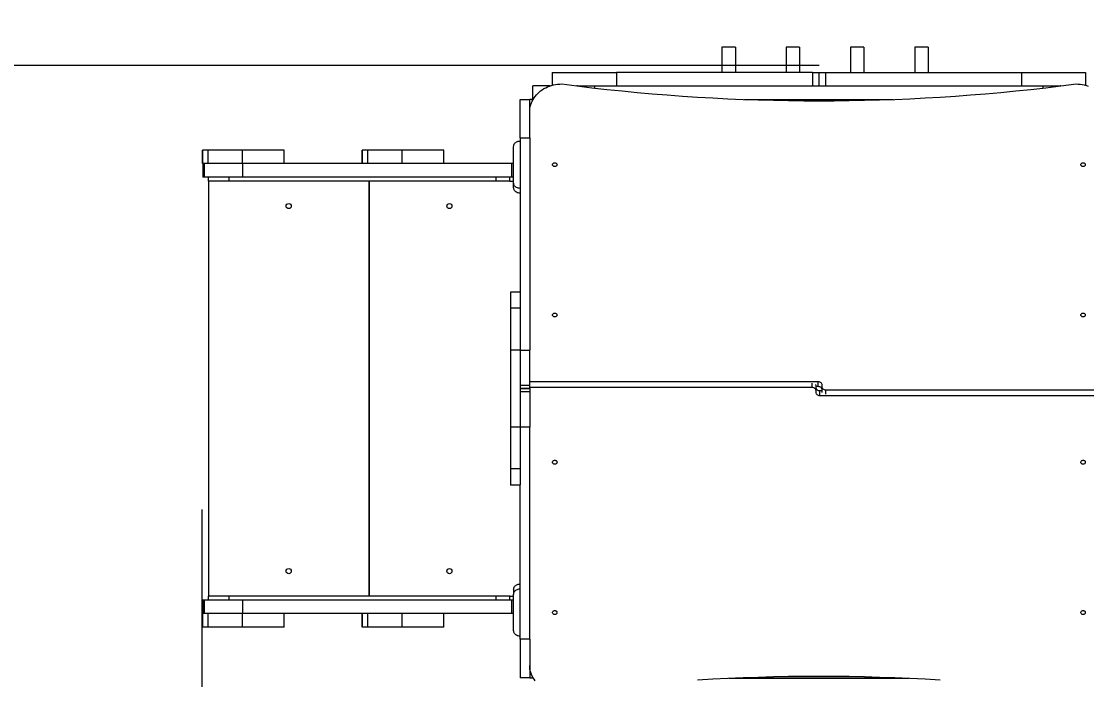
# Model space of a CAD drawing. Header units: millimetres. Extents: x -3322 to 2846, y -3947 to 2400.
# Drawn here: x -1260 to 398, y -53 to 971 of the extents above; entities that cross this region are included whole.
import ezdxf

# ---------------------------------------------------------------- set-up
doc = ezdxf.new("R2010")
doc.units = ezdxf.units.MM
for name, color, linetype in [('DIKOM_ЗОНА', 80, 'Continuous'), ('DIKOM_ОБЪЕКТ', 7, 'Continuous'), ('DIKOM_РАЗМЕР_ЗОНА', 7, 'Continuous'), ('DIKOM_РАЗМЕР_ОБЪЕКТА', 7, 'Continuous')]:
    doc.layers.add(name, color=color, linetype=linetype)
doc.styles.add('style1', font='arial.ttf', dxfattribs={"width": 0.8})
doc.dimstyles.new('1-50', dxfattribs={"dimtxt": 300, "dimasz": 200, "dimexe": 100, "dimexo": 0, "dimgap": 100, "dimtad": 1, "dimtxsty": 'style1', "dimcen": 200, "dimclrd": 7, "dimclre": 7, "dimclrt": 7, "dimadec": 1, "dimazin": 2, "dimtfac": 1, "dimtmove": 0, "dimatfit": 2, "dimfxl": 0, "dimlwd": 25, "dimlwe": 18, "dimarcsym": 0})

# ---------------------------------------------------------------- blocks, each defined once
blk = doc.blocks.new('*D0')
at = {"layer": 'Defpoints', "color": 0, "transparency": 16777216}
for p in [(-978.5, 211.6), (1345.6, 49.8), (-978.5, -1932.8)]:
    blk.add_point(p, dxfattribs=at)
at = {"layer": 'DIKOM_РАЗМЕР_ОБЪЕКТА', "color": 7, "lineweight": 18, "transparency": 16777216}
for p, q in [((-978.5, 211.6), (-978.5, -2032.8)), ((1345.6, 49.8), (1345.6, -2032.8))]:
    blk.add_line(p, q, dxfattribs=at)
at = {"layer": 'DIKOM_РАЗМЕР_ОБЪЕКТА', "color": 7, "lineweight": 25, "transparency": 16777216}
blk.add_line((1145.6, -1932.8), (-778.5, -1932.8), dxfattribs=at)
at = {"layer": 'DIKOM_РАЗМЕР_ОБЪЕКТА', "color": 7, "transparency": 16777216}
for points in [[(-778.5, -1899.5), (-778.5, -1966.2), (-978.5, -1932.8)], [(1145.6, -1899.5), (1145.6, -1966.2), (1345.6, -1932.8)]]:
    blk.add_solid(points, dxfattribs=at)
at = {"layer": 'DIKOM_РАЗМЕР_ОБЪЕКТА', "color": 7, "transparency": 16777216, "insert": (86.8, -1679.6), "char_height": 300, "attachment_point": 5, "style": 'style1'}
blk.add_mtext('2350', dxfattribs=at)
blk = doc.blocks.new('*D2')
at = {"layer": 'Defpoints', "color": 0, "transparency": 16777216}
for p in [(-1854.4, 2399.8), (-2872.5, -3297.4), (-674.2, -3297.4)]:
    blk.add_point(p, dxfattribs=at)
at = {"layer": 'DIKOM_РАЗМЕР_ЗОНА', "color": 7, "lineweight": 18, "transparency": 16777216}
for p, q in [((-1854.4, 2399.8), (-2972.5, 2399.8)), ((-674.2, -3297.4), (-2972.5, -3297.4))]:
    blk.add_line(p, q, dxfattribs=at)
at = {"layer": 'DIKOM_РАЗМЕР_ЗОНА', "color": 7, "lineweight": 25, "transparency": 16777216}
blk.add_line((-2872.5, 2199.8), (-2872.5, -3097.4), dxfattribs=at)
at = {"layer": 'DIKOM_РАЗМЕР_ЗОНА', "color": 7, "transparency": 16777216}
for points in [[(-2905.8, 2199.8), (-2839.1, 2199.8), (-2872.5, 2399.8)], [(-2905.8, -3097.4), (-2839.1, -3097.4), (-2872.5, -3297.4)]]:
    blk.add_solid(points, dxfattribs=at)
at = {"layer": 'DIKOM_РАЗМЕР_ЗОНА', "color": 7, "transparency": 16777216, "insert": (-3125.6, -306.7), "char_height": 300, "attachment_point": 5, "rotation": 90, "style": 'style1'}
blk.add_mtext('5700', dxfattribs=at)
blk = doc.blocks.new('*D1')
at = {"layer": 'Defpoints', "color": 0, "transparency": 16777216}
for p in [(-1362.5, 902.6), (-18, 902.6), (-18, -1297.4)]:
    blk.add_point(p, dxfattribs=at)
at = {"layer": 'DIKOM_РАЗМЕР_ОБЪЕКТА', "color": 7, "lineweight": 18, "transparency": 16777216}
for p, q in [((-18, 902.6), (-1462.5, 902.6)), ((-18, -1297.4), (-1462.5, -1297.4))]:
    blk.add_line(p, q, dxfattribs=at)
at = {"layer": 'DIKOM_РАЗМЕР_ОБЪЕКТА', "color": 7, "lineweight": 25, "transparency": 16777216}
blk.add_line((-1362.5, -1097.4), (-1362.5, 702.6), dxfattribs=at)
at = {"layer": 'DIKOM_РАЗМЕР_ОБЪЕКТА', "color": 7, "transparency": 16777216}
for points in [[(-1395.9, 702.6), (-1329.2, 702.6), (-1362.5, 902.6)], [(-1395.9, -1097.4), (-1329.2, -1097.4), (-1362.5, -1297.4)]]:
    blk.add_solid(points, dxfattribs=at)
at = {"layer": 'DIKOM_РАЗМЕР_ОБЪЕКТА', "color": 7, "transparency": 16777216, "insert": (-1615.7, -78), "char_height": 300, "attachment_point": 5, "rotation": 90, "style": 'style1'}
blk.add_mtext('2200', dxfattribs=at)

msp = doc.modelspace()

# ---------------------------------------------------------------- linework, layer by layer
at = {"layer": 'DIKOM_ЗОНА', "color": 3, "lineweight": 15}
msp.add_arc((-1054.387, 899.827), 1500, 90, 180, dxfattribs=at)
at = {"layer": 'DIKOM_ОБЪЕКТ', "color": 7, "linetype": 'Continuous', "lineweight": 15}
for p, q in [((-148.498, 930.827), (-169.498, 930.827)), ((-169.498, 930.827), (-169.498, 929.917)), ((-169.498, 929.917), (-169.498, 891.827)), ((-148.498, 930.827), (-148.498, 929.917)), ((-148.498, 929.917), (-148.498, 891.827)), ((-48.498, 930.827), (-69.498, 930.827)), ((-69.498, 930.827), (-69.498, 929.917)), ((-69.498, 929.917), (-69.498, 891.827)), ((-48.498, 930.827), (-48.498, 929.917)), ((-48.498, 929.917), (-48.498, 891.827)), ((51.502, 930.827), (30.502, 930.827)), ((30.502, 930.827), (30.502, 929.917)), ((30.502, 929.917), (30.502, 891.827)), ((51.502, 930.827), (51.502, 929.917)), ((51.502, 929.917), (51.502, 891.827)), ((151.502, 930.827), (130.502, 930.827)), ((130.502, 930.827), (130.502, 929.917)), ((130.502, 929.917), (130.502, 891.827)), ((151.502, 930.827), (151.502, 929.917)), ((151.502, 929.917), (151.502, 891.827)), ((-433.498, 891.827), (-433.498, 871.821)), ((-433.498, 891.827), (-333.498, 891.827)), ((-333.498, 891.827), (-333.498, 870.827)), ((-28.498, 891.827), (-333.498, 891.827)), ((-28.498, 891.827), (-28.498, 870.827)), ((-28.498, 891.827), (-18.498, 891.827)), ((-18.498, 891.827), (-18.498, 870.827)), ((-18.498, 891.827), (-8.498, 891.827)), ((-18.498, 891.827), (-18.498, 870.827)), ((-8.498, 891.827), (-8.498, 870.827)), ((-8.498, 891.827), (296.502, 891.827)), ((296.502, 891.827), (296.502, 870.827)), ((296.502, 891.827), (396.502, 891.827)), ((396.502, 891.827), (396.502, 871.821)), ((-463.498, 849.827), (-463.498, 870.827)), ((-436.751, 870.827), (-463.498, 870.827)), ((-394.229, 870.827), (-395.09, 870.827)), ((-394.229, 870.827), (-367.263, 870.827)), ((-394.229, 870.72), (-394.229, 870.827)), ((-367.263, 870.827), (330.267, 870.827)), ((-367.263, 867.512), (-367.263, 870.827)), ((330.267, 870.827), (357.233, 870.827)), ((330.267, 867.512), (330.267, 870.827)), ((358.094, 870.827), (357.233, 870.827)), ((357.233, 870.72), (357.233, 870.827)), ((-483.498, 849.827), (-468.498, 849.827)), ((-483.498, 789.772), (-483.498, 849.827)), ((-483.498, 849.827), (-468.498, 849.827)), ((-463.246, 849.827), (-468.498, 849.827)), ((-468.498, 789.772), (-468.498, 849.827)), ((-134.507, 849.827), (97.511, 849.827)), ((-69.498, 849.827), (-69.498, 848.059)), ((-48.498, 849.827), (-48.498, 847.782)), ((30.502, 849.827), (30.502, 848.027)), ((51.502, 849.827), (51.502, 848.433)), ((-483.498, 789.772), (-468.498, 789.772)), ((-483.498, 789.772), (-483.498, 549.464)), ((-468.498, 789.772), (-468.498, 459.772)), ((-977.615, 770.827), (-977.615, 749.827)), ((-977.609, 770.827), (-977.615, 770.827)), ((-977.609, 749.827), (-977.609, 770.827)), ((-968.766, 770.827), (-977.609, 770.827)), ((-977.609, 749.827), (-977.609, 770.827)), ((-977.609, 770.827), (-977.609, 770.827)), ((-968.766, 749.827), (-968.766, 770.827)), ((-915.223, 770.827), (-968.766, 770.827)), ((-915.223, 749.827), (-915.223, 770.827)), ((-850.385, 770.827), (-915.223, 770.827)), ((-850.385, 749.827), (-850.385, 770.827)), ((-729.324, 770.827), (-729.324, 749.827)), ((-729.318, 770.827), (-729.324, 770.827)), ((-729.318, 749.827), (-729.318, 770.827)), ((-720.475, 770.827), (-729.318, 770.827)), ((-729.318, 749.827), (-729.318, 770.827)), ((-729.318, 770.827), (-729.318, 770.827)), ((-720.475, 749.827), (-720.475, 770.827)), ((-666.933, 770.827), (-720.475, 770.827)), ((-666.933, 749.827), (-666.933, 770.827)), ((-602.094, 770.827), (-666.933, 770.827)), ((-602.094, 749.827), (-602.094, 770.827)), ((-493.498, 720.05), (-493.498, 776.359)), ((-977.609, 749.827), (-977.615, 749.827)), ((-976.999, 749.827), (-977.609, 749.827)), ((-977.609, 749.827), (-977.609, 749.827)), ((-976.999, 749.827), (-976.999, 728.827)), ((-974.334, 749.827), (-976.995, 749.827)), ((-968.766, 749.827), (-974.334, 749.827)), ((-974.254, 728.827), (-974.254, 749.827)), ((-915.223, 749.827), (-968.766, 749.827)), ((-893.889, 749.827), (-915.223, 749.827)), ((-914.97, 728.827), (-914.97, 749.827)), ((-496.065, 749.827), (-893.889, 749.827)), ((-496.065, 728.827), (-496.065, 749.827)), ((-493.498, 749.827), (-496.065, 749.827)), ((-974.254, 728.827), (-976.999, 728.827)), ((-914.97, 728.827), (-974.254, 728.827)), ((-968.501, 722.827), (-968.501, 728.827)), ((-968.501, 722.827), (-968.501, 76.827)), ((-967.338, 722.827), (-968.501, 722.827)), ((-936.224, 722.827), (-967.338, 722.827)), ((-936.224, 722.827), (-936.224, 728.827)), ((-520.808, 722.827), (-936.224, 722.827)), ((-496.065, 728.827), (-914.97, 728.827)), ((-718.501, 76.827), (-718.501, 722.827)), ((-718.498, 722.827), (-718.498, 76.827)), ((-520.808, 722.827), (-520.808, 728.827)), ((-499.252, 722.827), (-520.808, 722.827)), ((-499.252, 722.827), (-499.252, 728.827)), ((-499.252, 722.827), (-493.498, 722.827)), ((-493.498, 728.827), (-496.065, 728.827)), ((-493.498, 712.557), (-493.498, 720.05)), ((-483.498, 549.827), (-498.498, 549.827)), ((-498.498, 549.827), (-498.498, 524.804)), ((-483.498, 549.827), (-498.498, 549.827)), ((-483.498, 549.464), (-483.498, 524.804)), ((-483.498, 524.804), (-498.498, 524.804)), ((-498.498, 524.804), (-498.498, 459.772)), ((-483.498, 524.804), (-483.498, 459.772)), ((-483.498, 459.772), (-498.498, 459.772)), ((-498.498, 459.772), (-498.498, 339.882)), ((-483.498, 459.772), (-483.498, 339.882)), ((-483.498, 459.772), (-468.498, 459.772)), ((-468.498, 405.044), (-468.498, 459.772)), ((-483.498, 405.044), (-468.498, 405.044)), ((-483.498, 399.827), (-468.498, 399.827)), ((-468.498, 399.827), (-483.498, 399.827)), ((-19.498, 410.351), (-468.498, 410.351)), ((-468.498, 399.827), (-468.498, 405.044)), ((-468.498, 402.165), (-29.498, 402.165)), ((-468.498, 399.827), (-468.498, 394.609)), ((-29.498, 408.472), (-29.498, 402.165)), ((-23.498, 404.468), (-23.498, 396.968)), ((-19.498, 402.858), (-23.498, 402.858)), ((-19.498, 402.858), (-19.498, 410.351)), ((-13.498, 402.554), (-13.498, 405.153)), ((-13.498, 395.061), (-13.498, 402.554)), ((-468.498, 394.609), (-483.498, 394.609)), ((-468.498, 394.609), (-468.498, 339.882)), ((-23.498, 396.968), (-23.498, 394.37)), ((-17.498, 396.674), (-17.498, 389.174)), ((-17.498, 396.674), (-13.498, 396.674)), ((-17.498, 389.174), (431.502, 389.174)), ((431.502, 397.357), (-7.498, 397.357)), ((-7.498, 391.154), (-7.498, 397.357)), ((-483.498, 339.882), (-498.498, 339.882)), ((-498.498, 339.882), (-498.498, 274.85)), ((-483.498, 339.882), (-483.498, 274.85)), ((-468.498, 339.882), (-483.498, 339.882)), ((-468.498, 9.882), (-468.498, 339.882)), ((-483.498, 274.85), (-498.498, 274.85)), ((-498.498, 274.85), (-498.498, 249.827)), ((-483.498, 274.85), (-483.498, 250.189)), ((-483.498, 249.827), (-498.498, 249.827)), ((-483.498, 249.827), (-498.498, 249.827)), ((-483.498, 9.882), (-483.498, 250.189)), ((-493.498, 87.07), (-493.498, 79.57)), ((-976.999, 70.827), (-976.999, 49.827)), ((-974.254, 70.827), (-976.999, 70.827)), ((-974.254, 49.827), (-974.254, 70.827)), ((-914.97, 70.827), (-974.254, 70.827)), ((-968.501, 76.827), (-967.338, 76.827)), ((-968.501, 70.827), (-968.501, 76.827)), ((-936.224, 76.827), (-967.338, 76.827)), ((-520.808, 76.827), (-936.224, 76.827)), ((-936.224, 70.827), (-936.224, 76.827)), ((-914.97, 49.827), (-914.97, 70.827)), ((-496.065, 70.827), (-914.97, 70.827)), ((-499.252, 76.827), (-520.808, 76.827)), ((-520.808, 70.827), (-520.808, 76.827)), ((-499.252, 76.827), (-493.498, 76.827)), ((-499.252, 70.827), (-499.252, 76.827)), ((-496.065, 49.827), (-496.065, 70.827)), ((-493.498, 70.827), (-496.065, 70.827)), ((-493.498, 23.278), (-493.498, 79.57)), ((-977.615, 49.827), (-977.615, 28.827)), ((-977.609, 49.827), (-977.615, 49.827)), ((-977.609, 28.827), (-977.609, 49.827)), ((-976.999, 49.827), (-977.609, 49.827)), ((-977.609, 28.827), (-977.609, 49.827)), ((-977.609, 49.827), (-977.609, 49.827)), ((-974.334, 49.827), (-976.995, 49.827)), ((-968.766, 49.827), (-974.334, 49.827)), ((-968.766, 28.827), (-968.766, 49.827)), ((-915.223, 49.827), (-968.766, 49.827)), ((-915.223, 28.827), (-915.223, 49.827)), ((-893.889, 49.827), (-915.223, 49.827)), ((-496.065, 49.827), (-893.889, 49.827)), ((-850.385, 28.827), (-850.385, 49.827)), ((-729.324, 49.827), (-729.324, 28.827)), ((-729.318, 28.827), (-729.318, 49.827)), ((-729.318, 28.827), (-729.318, 49.827)), ((-720.475, 28.827), (-720.475, 49.827)), ((-666.933, 28.827), (-666.933, 49.827)), ((-602.094, 28.827), (-602.094, 49.827)), ((-493.498, 49.827), (-496.065, 49.827)), ((-977.609, 28.827), (-977.615, 28.827)), ((-968.766, 28.827), (-977.609, 28.827)), ((-977.609, 28.827), (-977.609, 28.827)), ((-915.223, 28.827), (-968.766, 28.827)), ((-850.385, 28.827), (-915.223, 28.827)), ((-729.318, 28.827), (-729.324, 28.827)), ((-720.475, 28.827), (-729.318, 28.827)), ((-729.318, 28.827), (-729.318, 28.827)), ((-666.933, 28.827), (-720.475, 28.827)), ((-602.094, 28.827), (-666.933, 28.827)), ((-468.498, 9.882), (-483.498, 9.882)), ((-483.498, 9.882), (-483.498, -50.173)), ((-468.498, 9.882), (-468.498, -50.173)), ((-468.498, -50.173), (-483.498, -50.173)), ((-468.498, -50.173), (-463.242, -50.173)), ((121.613, -51.172), (-158.609, -51.172)), ((-134.672, -50.173), (97.676, -50.173))]:
    msp.add_line(p, q, dxfattribs=at)
at = {"layer": 'DIKOM_ОБЪЕКТ', "color": 7, "linetype": 'Continuous', "lineweight": 15, "flags": 128}
for points in [[(-468.498, 830.502), (-468.391, 833.335), (-468.07, 836.155), (-467.537, 838.952), (-466.794, 841.712), (-465.845, 844.425), (-464.692, 847.077), (-463.342, 849.659), (-461.799, 852.159), (-460.071, 854.566), (-458.166, 856.87), (-456.09, 859.061), (-453.853, 861.13), (-451.465, 863.067), (-448.936, 864.865), (-446.277, 866.516), (-443.498, 868.013), (-440.612, 869.349), (-437.632, 870.519), (-434.57, 871.517), (-431.439, 872.34), (-428.253, 872.984), (-425.024, 873.446), (-421.768, 873.723), (-418.498, 873.816)], [(-418.498, 873.816), (-395.132, 870.832), (-371.736, 868.027), (-348.312, 865.402), (-324.863, 862.958), (-301.389, 860.693), (-277.893, 858.609), (-254.377, 856.706), (-230.842, 854.984), (-207.29, 853.442), (-183.724, 852.082), (-160.144, 850.903), (-136.554, 849.905), (-112.954, 849.088), (-89.346, 848.453), (-65.733, 847.999), (-42.117, 847.727), (-18.498, 847.636), (5.121, 847.727), (28.737, 847.999), (52.35, 848.453), (75.958, 849.088), (99.558, 849.905), (123.148, 850.903), (146.728, 852.082), (170.294, 853.442), (193.846, 854.984), (217.381, 856.706), (240.897, 858.609), (264.393, 860.693), (287.867, 862.958), (311.316, 865.402), (334.74, 868.027), (358.136, 870.832), (381.502, 873.816)], [(381.502, 873.816), (384.772, 873.723), (388.028, 873.446), (391.257, 872.984), (394.443, 872.34), (397.574, 871.517), (400.636, 870.519)], [(-493.498, 776.359), (-493.396, 777.591), (-493.093, 778.799), (-492.594, 779.957), (-491.911, 781.042), (-491.055, 782.032), (-490.047, 782.905), (-488.904, 783.646), (-487.652, 784.239), (-486.315, 784.671), (-484.921, 784.933), (-483.498, 785.021)], [(-425.998, 748.204), (-426.1, 747.478), (-426.399, 746.795), (-426.878, 746.194), (-427.51, 745.709), (-428.257, 745.369), (-429.076, 745.194), (-429.92, 745.194), (-430.739, 745.369), (-431.486, 745.709), (-432.118, 746.194), (-432.597, 746.795), (-432.896, 747.478), (-432.998, 748.204), (-432.896, 748.93), (-432.597, 749.613), (-432.118, 750.215), (-431.486, 750.699), (-430.739, 751.039), (-429.92, 751.214), (-429.076, 751.214), (-428.257, 751.039), (-427.51, 750.699), (-426.878, 750.215), (-426.399, 749.613), (-426.1, 748.93), (-425.998, 748.204)], [(396.002, 748.204), (395.9, 747.478), (395.601, 746.795), (395.122, 746.194), (394.49, 745.709), (393.743, 745.369), (392.924, 745.194), (392.08, 745.194), (391.261, 745.369), (390.514, 745.709), (389.882, 746.194), (389.403, 746.795), (389.104, 747.478), (389.002, 748.204), (389.104, 748.93), (389.403, 749.613), (389.882, 750.215), (390.514, 750.699), (391.261, 751.039), (392.08, 751.214), (392.924, 751.214), (393.743, 751.039), (394.49, 750.699), (395.122, 750.215), (395.601, 749.613), (395.9, 748.93), (396.002, 748.204)], [(-483.498, 711.387), (-484.921, 711.475), (-486.315, 711.738), (-487.652, 712.17), (-488.904, 712.762), (-490.047, 713.503), (-491.055, 714.377), (-491.911, 715.366), (-492.594, 716.451), (-493.093, 717.609), (-493.396, 718.817), (-493.498, 720.05)], [(-483.498, 703.894), (-484.921, 703.982), (-486.315, 704.245), (-487.652, 704.677), (-488.904, 705.269), (-490.047, 706.01), (-491.055, 706.884), (-491.911, 707.873), (-492.594, 708.958), (-493.093, 710.116), (-493.396, 711.324), (-493.498, 712.557)], [(-425.998, 514.306), (-426.1, 513.58), (-426.399, 512.897), (-426.878, 512.295), (-427.51, 511.811), (-428.257, 511.471), (-429.076, 511.296), (-429.92, 511.296), (-430.739, 511.471), (-431.486, 511.811), (-432.118, 512.295), (-432.597, 512.897), (-432.896, 513.58), (-432.998, 514.306), (-432.896, 515.031), (-432.597, 515.715), (-432.118, 516.316), (-431.486, 516.801), (-430.739, 517.141), (-429.92, 517.316), (-429.076, 517.316), (-428.257, 517.141), (-427.51, 516.801), (-426.878, 516.316), (-426.399, 515.715), (-426.1, 515.031), (-425.998, 514.306)], [(396.002, 514.306), (395.9, 513.58), (395.601, 512.897), (395.122, 512.295), (394.49, 511.811), (393.743, 511.471), (392.924, 511.296), (392.08, 511.296), (391.261, 511.471), (390.514, 511.811), (389.882, 512.295), (389.403, 512.897), (389.104, 513.58), (389.002, 514.306), (389.104, 515.031), (389.403, 515.715), (389.882, 516.316), (390.514, 516.801), (391.261, 517.141), (392.08, 517.316), (392.924, 517.316), (393.743, 517.141), (394.49, 516.801), (395.122, 516.316), (395.601, 515.715), (395.9, 515.031), (396.002, 514.306)], [(-29.498, 402.165), (-28.327, 402.065), (-27.202, 401.769), (-26.165, 401.289), (-25.255, 400.643), (-24.509, 399.855), (-23.955, 398.957), (-23.613, 397.982), (-23.498, 396.968)], [(-23.798, 406.09), (-23.613, 405.482), (-23.498, 404.468)], [(-23.498, 401.87), (-23.383, 400.857), (-23.041, 399.882), (-22.487, 398.984), (-21.741, 398.196), (-20.831, 397.55), (-19.794, 397.07), (-18.669, 396.774), (-17.498, 396.674)], [(-13.498, 405.153), (-13.613, 406.167), (-13.955, 407.142), (-14.509, 408.041), (-15.255, 408.829), (-16.165, 409.475), (-17.202, 409.955), (-18.327, 410.251), (-19.498, 410.351)], [(-13.498, 397.66), (-13.613, 398.674), (-13.955, 399.649), (-14.509, 400.548), (-15.255, 401.336), (-16.165, 401.982), (-17.202, 402.462), (-18.327, 402.758), (-19.498, 402.858)], [(-7.498, 397.357), (-8.669, 397.457), (-9.794, 397.752), (-10.831, 398.233), (-11.741, 398.879), (-12.487, 399.667), (-13.041, 400.565), (-13.383, 401.54), (-13.498, 402.554)], [(-23.498, 394.37), (-23.383, 393.357), (-23.041, 392.382), (-22.487, 391.484), (-21.741, 390.696), (-20.831, 390.05), (-19.794, 389.57), (-18.669, 389.274), (-17.498, 389.174)], [(-13.299, 393.734), (-13.383, 394.047), (-13.498, 395.061)], [(-432.998, 285.251), (-432.896, 285.977), (-432.597, 286.66), (-432.118, 287.261), (-431.486, 287.746), (-430.739, 288.085), (-429.92, 288.26), (-429.076, 288.26), (-428.257, 288.085), (-427.51, 287.746), (-426.878, 287.261), (-426.399, 286.66), (-426.1, 285.977), (-425.998, 285.251), (-426.1, 284.526), (-426.399, 283.843), (-426.878, 283.241), (-427.51, 282.757), (-428.257, 282.417), (-429.076, 282.242), (-429.92, 282.242), (-430.739, 282.417), (-431.486, 282.757), (-432.118, 283.241), (-432.597, 283.843), (-432.896, 284.526), (-432.998, 285.251)], [(389.002, 285.251), (389.104, 285.977), (389.403, 286.66), (389.882, 287.261), (390.514, 287.746), (391.261, 288.085), (392.08, 288.26), (392.924, 288.26), (393.743, 288.085), (394.49, 287.746), (395.122, 287.261), (395.601, 286.66), (395.9, 285.977), (396.002, 285.251), (395.9, 284.526), (395.601, 283.843), (395.122, 283.241), (394.49, 282.757), (393.743, 282.417), (392.924, 282.242), (392.08, 282.242), (391.261, 282.417), (390.514, 282.757), (389.882, 283.241), (389.403, 283.843), (389.104, 284.526), (389.002, 285.251)], [(-493.498, 87.07), (-493.396, 88.303), (-493.093, 89.51), (-492.594, 90.668), (-491.911, 91.752), (-491.055, 92.741), (-490.047, 93.615), (-488.904, 94.356), (-487.652, 94.948), (-486.315, 95.38), (-484.921, 95.642), (-483.498, 95.73)], [(-493.498, 79.57), (-493.396, 80.803), (-493.093, 82.01), (-492.594, 83.168), (-491.911, 84.252), (-491.055, 85.241), (-490.047, 86.115), (-488.904, 86.856), (-487.652, 87.448), (-486.315, 87.88), (-484.921, 88.142), (-483.498, 88.23)], [(-432.998, 51.424), (-432.896, 52.15), (-432.597, 52.833), (-432.118, 53.434), (-431.486, 53.919), (-430.739, 54.258), (-429.92, 54.433), (-429.076, 54.433), (-428.257, 54.258), (-427.51, 53.919), (-426.878, 53.434), (-426.399, 52.833), (-426.1, 52.15), (-425.998, 51.424), (-426.1, 50.699), (-426.399, 50.016), (-426.878, 49.414), (-427.51, 48.93), (-428.257, 48.59), (-429.076, 48.415), (-429.92, 48.415), (-430.739, 48.59), (-431.486, 48.93), (-432.118, 49.414), (-432.597, 50.016), (-432.896, 50.699), (-432.998, 51.424)], [(389.002, 51.424), (389.104, 52.15), (389.403, 52.833), (389.882, 53.434), (390.514, 53.919), (391.261, 54.258), (392.08, 54.433), (392.924, 54.433), (393.743, 54.258), (394.49, 53.919), (395.122, 53.434), (395.601, 52.833), (395.9, 52.15), (396.002, 51.424), (395.9, 50.699), (395.601, 50.016), (395.122, 49.414), (394.49, 48.93), (393.743, 48.59), (392.924, 48.415), (392.08, 48.415), (391.261, 48.59), (390.514, 48.93), (389.882, 49.414), (389.403, 50.016), (389.104, 50.699), (389.002, 51.424)], [(-483.498, 14.618), (-484.921, 14.706), (-486.315, 14.969), (-487.652, 15.401), (-488.904, 15.993), (-490.047, 16.733), (-491.055, 17.607), (-491.911, 18.596), (-492.594, 19.681), (-493.093, 20.839), (-493.396, 22.046), (-493.498, 23.278)], [(-460.071, -54.905), (-461.799, -52.499), (-463.342, -50), (-464.692, -47.419), (-465.845, -44.767), (-466.794, -42.055), (-467.537, -39.296), (-468.07, -36.5), (-468.391, -33.68), (-468.498, -30.848)], [(170.294, -53.782), (146.728, -52.422), (123.148, -51.243), (99.558, -50.245), (75.958, -49.429), (52.35, -48.794), (28.737, -48.34), (5.121, -48.068), (-18.498, -47.977), (-42.117, -48.068), (-65.733, -48.34), (-89.346, -48.794), (-112.954, -49.429), (-136.554, -50.245), (-160.144, -51.243), (-183.724, -52.422), (-207.29, -53.782)]]:
    msp.add_lwpolyline(points, dxfattribs=at)
at = {"layer": 'DIKOM_ОБЪЕКТ', "color": 7, "linetype": 'Continuous', "lineweight": 15}
for centre in [(-843.501, 683.827), (-593.498, 683.827), (-843.501, 115.827), (-593.498, 115.827)]:
    msp.add_circle(centre, 4, dxfattribs=at)

# ---------------------------------------------------------------- dimensions: what is measured, and where the dimension line sits
at = {"layer": 'DIKOM_РАЗМЕР_ЗОНА'}
dim = msp.add_linear_dim(base=(-2872.455, -3297.439), p1=(-1854.387, 2399.827), p2=(-674.194, -3297.439), angle=90, text='5700', dimstyle='1-50', dxfattribs=at)
dim.commit()
dim.dimension.update_dxf_attribs({"geometry": '*D2', "text_midpoint": (-2872.455, -306.657), "dimtype": 160})
at = {"layer": 'DIKOM_РАЗМЕР_ОБЪЕКТА'}
dim = msp.add_linear_dim(base=(-1362.539, 902.561), p1=(-17.974, -1297.439), p2=(-17.974, 902.561), angle=90, dimstyle='1-50', dxfattribs=at)
dim.commit()
dim.dimension.update_dxf_attribs({"geometry": '*D1', "text_midpoint": (-1362.539, -77.957), "dimtype": 160})
dim = msp.add_linear_dim(base=(-978.501, -1932.847), p1=(1345.613, 49.827), p2=(-978.501, 211.585), text='2350', dimstyle='1-50', dxfattribs=at)
dim.commit()
dim.dimension.update_dxf_attribs({"geometry": '*D0', "text_midpoint": (86.84, -1932.847), "dimtype": 160})

doc.saveas('drawing.dxf')
